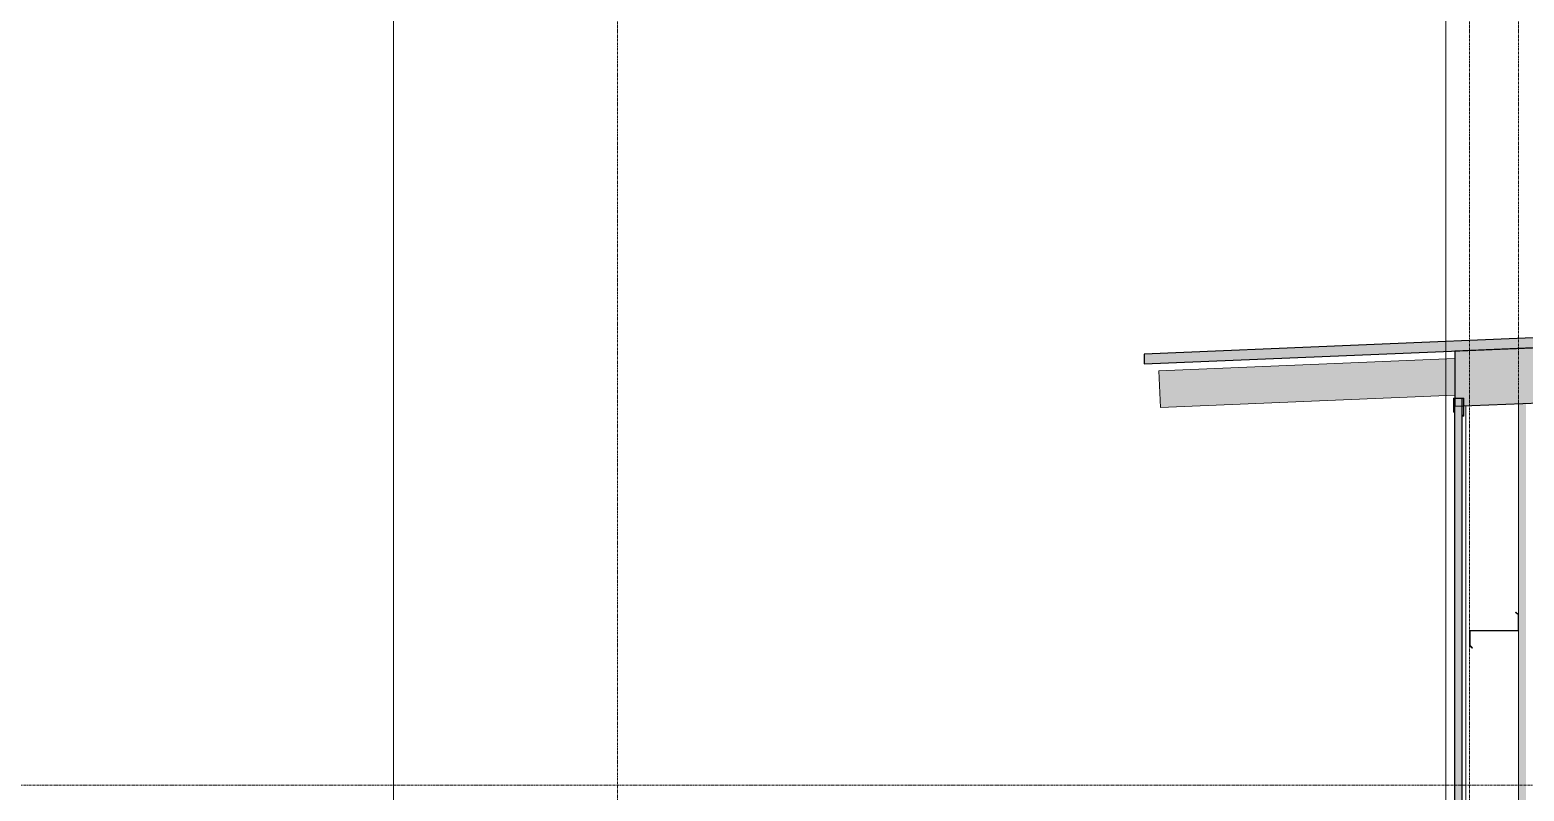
# Model space of a CAD drawing. Header units: inches. Extents: x -23227 to -2744, y -314 to 853.
# Drawn here: x -10555.3 to -10251, y 256.8 to 411.9 of the extents above; entities that cross this region are included whole.
import ezdxf

# ---------------------------------------------------------------- set-up
doc = ezdxf.new("R2010")
doc.units = ezdxf.units.IN
doc.header["$MEASUREMENT"] = 0
doc.linetypes.add('Grid Line 1_2_', pattern=[0.875, 0.5, -0.125, 0.125, -0.125])
for name, color, linetype, lineweight in [('A-CLNG', 13, 'Continuous', 9), ('A-CLNG-PATT', 13, 'Continuous', 9), ('A-FLOR-LEVL', 51, 'Continuous', 9), ('A-GLAZ-CWMG', 51, 'Continuous', 9), ('A-ROOF', 132, 'Continuous', 9), ('A-WALL', 113, 'Continuous', 9), ('A-WALL-PATT', 111, 'Continuous', 25), ('G-ANNO-SYMB', 111, 'Continuous', 9), ('L-SITE-WALL', 31, 'Continuous', 9), ('S-BEAM', 12, 'Continuous', 9), ('S-GRID', 1, 'Continuous', 9)]:
    doc.layers.add(name, color=color, linetype=linetype, lineweight=lineweight)

# ---------------------------------------------------------------- blocks, each defined once
blk = doc.blocks.new('Rectangular Mullion - Profile_Polycarbonate_Upper and left-1114459-Section 16')
at = {"layer": 'A-GLAZ-CWMG'}
blk.add_hatch(color=256, dxfattribs=at).paths.add_polyline_path([(-22370.68, 333.22), (-22370.68, 336.84), (-22372.8, 336.84), (-22372.74, 336.78), (-22370.74, 336.78), (-22370.74, 333.28)], flags=0)
at = {"layer": 'A-GLAZ-CWMG', "lineweight": 13}
for p, q in [((-22370.68, 336.84), (-22372.8, 336.84)), ((-22372.8, 336.84), (-22372.8, 334.01)), ((-22372.74, 334.07), (-22372.74, 336.78)), ((-22372.74, 336.78), (-22370.74, 336.78)), ((-22370.74, 336.78), (-22370.74, 333.28)), ((-22370.68, 333.22), (-22370.68, 336.84)), ((-22372.8, 334.01), (-22372.68, 334.01)), ((-22372.68, 334.07), (-22372.74, 334.07)), ((-22372.68, 334.01), (-22372.68, 334.07)), ((-22370.97, 333.47), (-22371.03, 333.47)), ((-22371.03, 333.47), (-22371.03, 333.22)), ((-22371.03, 333.22), (-22370.68, 333.22)), ((-22370.97, 333.28), (-22370.97, 333.47)), ((-22370.74, 333.28), (-22370.97, 333.28))]:
    blk.add_line(p, q, dxfattribs=at)
blk = doc.blocks.new('columns and girder2 - one-1334686-Section 16')
at = {"layer": 'S-BEAM'}
h = blk.add_hatch(color=256, dxfattribs=at)
h.paths.add_polyline_path([(-22359.55, 0), (-22358.05, 0), (-22358.05, 335.82), (-22359.55, 335.76), (-22359.55, 194.5), (-22358.8, 194.5), (-22358.8, 98.25), (-22359.55, 98.25), (-22359.55, 1.11)], flags=0)
h.paths.add_polyline_path([(-22348.12, 0), (-22308.04, 294.37), (-22309.55, 294.37), (-22349.64, 0), (-22348.17, 0)], flags=0)
h.paths.add_polyline_path([(-21149.43, 1), (-21147.92, 1), (-21187.8, 332.48), (-21189.31, 332.48), (-21151.87, 21.27)], flags=0)
h.paths.add_polyline_path([(-21135.8, 1), (-21135.05, 1), (-21135.05, 146.25), (-21134.3, 146.25), (-21134.3, 389.29), (-21135.05, 389.26), (-21135.05, 386.78), (-21135.8, 386.75), (-21135.8, 1.11)], flags=0)
for p, q in [((-22359.55, 292.81), (-22359.55, 335.76)), ((-22359.55, 244.56), (-22359.55, 289.44))]:
    blk.add_line(p, q, dxfattribs=at)
blk = doc.blocks.new('Girt_Z - 10_D-1241717-Section 16')
at = {"layer": 'S-BEAM'}
h = blk.add_hatch(dxfattribs=at)
h.set_pattern_fill('FP_30', color=256, style=0, pattern_type=2)
h.set_pattern_definition([(45, (-21606.148, 72.082), (-19.007, 19.007), []), (45, (-21606.148, 100.882), (-19.007, 19.007), [])])
h.paths.add_polyline_path([(-22368.98, 285.94), (-22368.91, 286.02), (-22369.44, 286.47), (-22369.44, 289.36), (-22369.55, 289.36), (-22369.55, 286.42)], flags=0)
h.paths.add_polyline_path([(-22359.55, 289.44), (-22359.55, 292.81), (-22360.13, 293.29), (-22360.2, 293.21), (-22359.66, 292.76), (-22359.66, 289.62)], flags=0)
h.paths.add_polyline_path([(-22369.37, 289.44), (-22359.55, 289.44), (-22359.74, 289.55), (-22369.37, 289.55)], flags=0)
at = {"layer": 'S-BEAM', "lineweight": 15}
for p, q in [((-22360.13, 293.29), (-22360.2, 293.21)), ((-22360.2, 293.21), (-22359.66, 292.76)), ((-22359.55, 292.81), (-22360.13, 293.29)), ((-22359.66, 292.76), (-22359.66, 289.62)), ((-22359.55, 289.44), (-22359.55, 292.81)), ((-22369.55, 289.36), (-22369.55, 286.42)), ((-22369.44, 286.47), (-22369.44, 289.36)), ((-22359.74, 289.55), (-22369.37, 289.55)), ((-22369.37, 289.44), (-22359.55, 289.44)), ((-22369.55, 286.42), (-22368.98, 285.94)), ((-22368.91, 286.02), (-22369.44, 286.47)), ((-22368.98, 285.94), (-22368.91, 286.02))]:
    blk.add_line(p, q, dxfattribs=at)
for centre, radius, start, end in [((-22369.37, 289.36), 0.188, 90, 180), ((-22369.37, 289.36), 0.0782, 90, 177.8773), ((-22359.74, 289.63), 0.0782, 270, 356.9576)]:
    blk.add_arc(centre, radius, start, end, dxfattribs=at)
blk = doc.blocks.new('Dimension Lumber - 5_5 x 7_5 Glulam-1238720-Section 16')
at = {"layer": 'S-BEAM'}
blk.add_hatch(color=256, dxfattribs=at).paths.add_polyline_path([(-22432.49, 334.97), (-22372.56, 337.47), (-22372.56, 344.98), (-22432.8, 342.47)], flags=0)
for p, q in [((-22432.8, 342.47), (-22372.56, 344.98)), ((-22432.49, 334.97), (-22432.8, 342.47)), ((-22372.56, 337.47), (-22432.49, 334.97))]:
    blk.add_line(p, q, dxfattribs=at)

msp = doc.modelspace()

# ---------------------------------------------------------------- hatches: boundary and pattern name
at = {"layer": 'A-CLNG-PATT'}
h = msp.add_hatch(dxfattribs=at)
h.set_pattern_fill('FP_31', color=256, style=0, pattern_type=2)
h.set_pattern_definition([(161.57, (-21605.188, 73.042), (-7.6802237, -0.0009796), [0, -54.643, 6.067, 0]), (18.43, (-21607.108, 73.042), (-7.6802237, 0.0009796), [0, -54.643, 6.067, 0]), (108.43, (-21605.188, 73.042), (3.8382953, -19.2013653), [18.211, -42.499]), (71.57, (-21607.108, 73.042), (3.8382953, 19.2013653), [18.211, -42.499])])
h.paths.add_polyline_path([(-10265.16817, 335.21711), (-9027.6602, 386.77994), (-9027.6602, 398.0397), (-10265.16817, 346.47687), (-10265.16817, 343.69736)], flags=0)
at = {"layer": 'A-ROOF'}
msp.add_hatch(color=256, dxfattribs=at).paths.add_polyline_path([(-10328.4112, 343.84174), (-9013.06037, 398.64803), (-9013.06037, 400.64976), (-10328.4112, 345.84348)], flags=0)
at = {"layer": 'A-WALL-PATT', "lineweight": 9, "transparency": 33554649}
msp.add_hatch(color=256, dxfattribs=at).paths.add_polyline_path([(-10263.63892, 191.33984), (-10263.63892, 336.77876), (-10265.21372, 336.77876), (-10265.21372, 191.33984)], flags=0)

# ---------------------------------------------------------------- linework, layer by layer
at = {"layer": 'A-CLNG', "lineweight": 25}
for p, q in [((-9027.6602, 398.0397), (-10265.16817, 346.47687)), ((-10265.16817, 335.21711), (-9027.6602, 386.77994)), ((-10265.16817, 346.47687), (-10265.16817, 335.21711))]:
    msp.add_line(p, q, dxfattribs=at)
at = {"layer": 'A-FLOR-LEVL', "linetype": 'Grid Line 1_2_'}
msp.add_line((-11119.97849, 258), (-8254.20822, 258), dxfattribs=at)
at = {"layer": 'A-ROOF', "lineweight": 25}
for p, q in [((-9013.06037, 400.64976), (-10328.4112, 345.84348)), ((-10328.4112, 343.84174), (-9013.06037, 398.64803)), ((-10328.4112, 345.84348), (-10328.4112, 343.84174))]:
    msp.add_line(p, q, dxfattribs=at)
at = {"layer": 'A-WALL', "lineweight": 25}
for p, q in [((-10263.63892, 336.77876), (-10265.21372, 336.77876)), ((-10265.21372, 336.77876), (-10265.21372, 191.33984)), ((-10263.63892, 191.33984), (-10263.63892, 336.77876))]:
    msp.add_line(p, q, dxfattribs=at)
at = {"layer": 'G-ANNO-SYMB'}
for p, q in [((-10481.23768, 545.15708), (-10481.23768, -79.66081)), ((-10266.96436, 545.15708), (-10266.96436, -79.66081))]:
    msp.add_line(p, q, dxfattribs=at)
at = {"layer": 'L-SITE-WALL'}
msp.add_line((-10262.9102, 335.31119), (-10262.9102, 194.5), dxfattribs=at)
at = {"layer": 'S-GRID', "linetype": 'Grid Line 1_2_'}
for p, q in [((-10435.6602, -293.03588), (-10435.6602, 738.65708)), ((-10435.6602, -293.03588), (-10435.6602, 738.65708)), ((-10262.1602, -293.03588), (-10262.1602, 738.65708)), ((-10252.1602, -293.03588), (-10252.1602, 738.65708)), ((-10252.1602, -293.03588), (-10252.1602, 738.65708))]:
    msp.add_line(p, q, dxfattribs=at)

# ---------------------------------------------------------------- block references
at = {"layer": 'A-GLAZ-CWMG'}
msp.add_blockref('Rectangular Mullion - Profile_Polycarbonate_Upper and left-1114459-Section 16', (12107.39261, 0), dxfattribs=at)
at = {"layer": 'S-BEAM'}
for name in ['columns and girder2 - one-1334686-Section 16', 'Dimension Lumber - 5_5 x 7_5 Glulam-1238720-Section 16', 'Girt_Z - 10_D-1241717-Section 16']:
    msp.add_blockref(name, (12107.39261, 0), dxfattribs=at)

doc.saveas('drawing.dxf')
